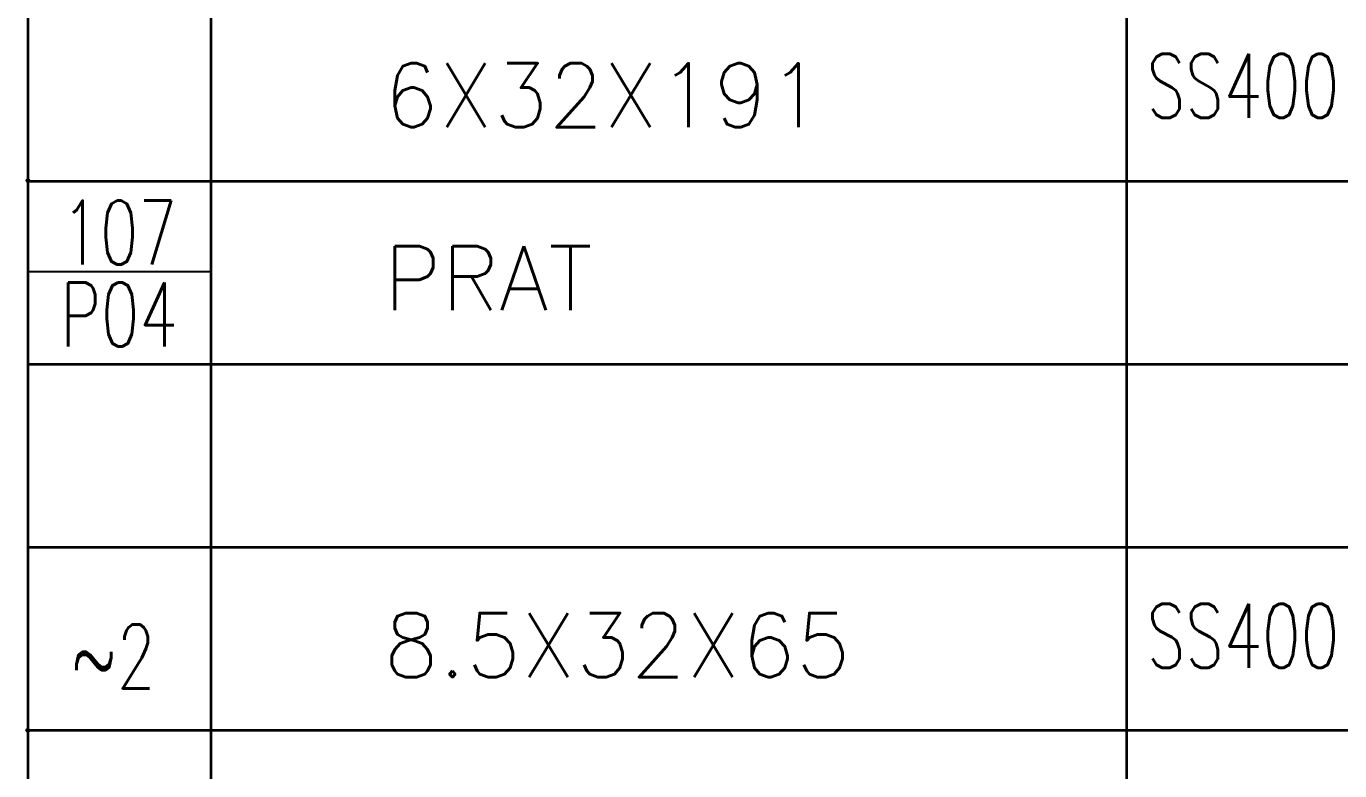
# Model space of a CAD drawing. Header units: millimetres. Extents: x 1333 to 104182, y -62616 to -5704.
# Drawn here: x 49564.2 to 49636, y -62424.5 to -62383.8 of the extents above; entities that cross this region are included whole.
import ezdxf
from ezdxf.enums import TextEntityAlignment as Align

# ---------------------------------------------------------------- set-up
doc = ezdxf.new("R2010")
doc.units = ezdxf.units.MM
doc.header["$LTSCALE"] = 0.5
for name, color, linetype in [('08', 1, 'Continuous'), ('\\M+195B6\\M+18E9A', 4, 'Continuous'), ('SHM_LABEL', 40, 'Continuous')]:
    doc.layers.add(name, color=color, linetype=linetype)
doc.layers.add('\\M+1907D\\M+19867\\M+195E2\\M+18F95\\M+190FC', color=7, linetype='Continuous', plot=False)
doc.styles.get("Standard").update_dxf_attribs({"font": 'simplex.shx'})

# ---------------------------------------------------------------- blocks, each defined once
blk = doc.blocks.new('999')
at = {"color": 7, "lineweight": 35, "ltscale": 0.25}
for p, q in [((75474.98, -11241.12), (75474.98, -11271.12)), ((75474.98, -11241.12), (75474.98, -11271.12)), ((75504.98, -11241.12), (75504.98, -11271.12)), ((75504.98, -11241.12), (75504.98, -11271.12)), ((75654.98, -11241.12), (75654.98, -11271.12)), ((75654.98, -11241.12), (75654.98, -11271.12)), ((75474.98, -11271.12), (75474.98, -11301.12)), ((75474.98, -11271.12), (75474.98, -11301.12)), ((75504.98, -11271.12), (75504.98, -11301.12)), ((75504.98, -11271.12), (75504.98, -11301.12)), ((75654.98, -11271.12), (75654.98, -11301.12)), ((75654.98, -11271.12), (75654.98, -11301.12)), ((75474.98, -11301.12), (75474.98, -11331.12)), ((75474.98, -11301.12), (75474.98, -11331.12)), ((75504.98, -11301.12), (75504.98, -11331.12)), ((75504.98, -11301.12), (75504.98, -11331.12)), ((75654.98, -11301.12), (75654.98, -11391.12)), ((75654.98, -11301.12), (75654.98, -11331.12)), ((75654.98, -11301.12), (75654.98, -11331.12)), ((75474.98, -11331.12), (75474.98, -11391.12)), ((75504.98, -11331.12), (75504.98, -11391.12))]:
    blk.add_line(p, q, dxfattribs=at)
at = {"color": 7, "lineweight": 35}
for p, q in [((75894.98, -11271.12), (75474.98, -11271.12)), ((75894.98, -11301.12), (75474.98, -11301.12)), ((75894.98, -11331.12), (75474.98, -11331.12)), ((75894.98, -11361.12), (75474.98, -11361.12))]:
    blk.add_line(p, q, dxfattribs=at)

msp = doc.modelspace()

# ---------------------------------------------------------------- linework, layer by layer
at = {"layer": '\\M+1907D\\M+19867\\M+195E2\\M+18F95\\M+190FC'}
for centre in [(49564.32, -62392.224), (49564.32, -62422.279)]:
    msp.add_circle(centre, 0.0825, dxfattribs=at)
at = {"layer": '\\M+195B6\\M+18E9A', "color": 9}
msp.add_line((49564.32, -62397.199), (49574.32, -62397.199), dxfattribs=at)

# ---------------------------------------------------------------- block references
at = {"layer": '08', "color": 55, "xscale": 0.3333333333430346, "yscale": 0.3333333333284827, "zscale": 0.3333333333333333}
msp.add_blockref('999', (24405.994, -58635.239), dxfattribs=at)

# ---------------------------------------------------------------- texts
at = {"layer": 'SHM_LABEL', "width": 0.7}
for p in [(49630.686, -62387.05), (49630.686, -62417.105)]:
    msp.add_text('SS400', height=3.5, dxfattribs=at).set_placement(p, align=Align.MIDDLE_CENTER)
for s, p in [('107', (49569.312, -62396.822)), ('P04', (49569.312, -62401.291)), ('~2', (49568.98, -62419.987))]:
    msp.add_text(s, height=3.5, dxfattribs=at).set_placement(p, align=Align.CENTER)
at = {"layer": 'SHM_LABEL', "char_height": 3.5, "width": 38.84355, "attachment_point": 1}
for s, insert in [('6X32X191', (49583.758, -62385.809)), ('PRAT', (49583.758, -62395.809)), ('8.5X32X65', (49583.758, -62415.864))]:
    msp.add_mtext(s, dxfattribs=dict(at, insert=insert))

doc.saveas('drawing.dxf')
